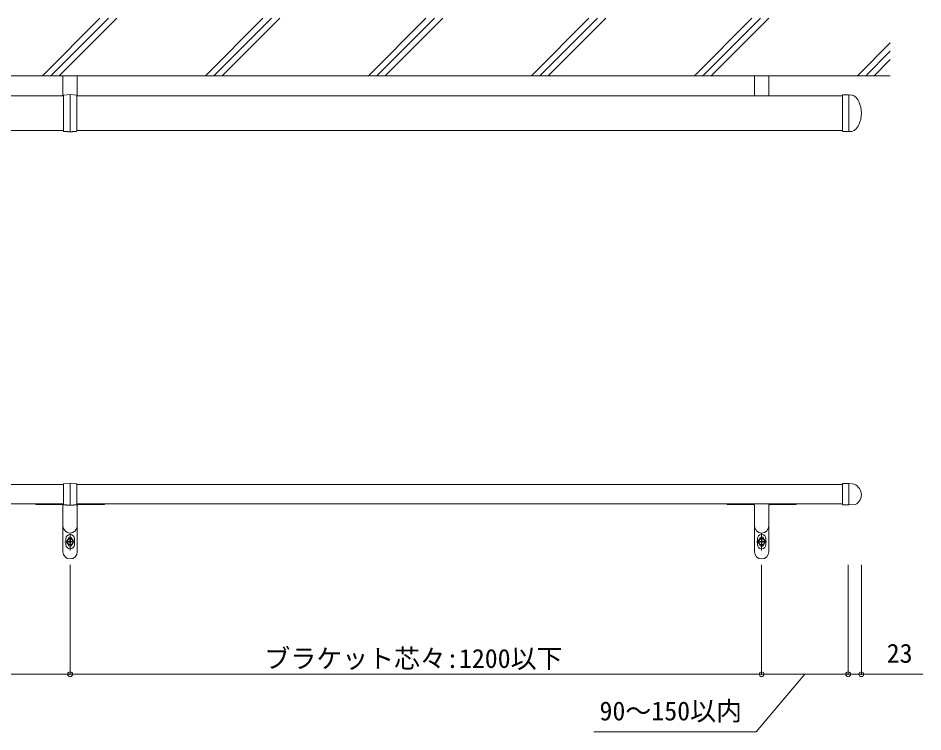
# Model space of a CAD drawing. Units: millimetres, scale not verified. Extents: x -3890 to 4140, y -2825 to 2898.
# Drawn here: x 247 to 1817, y -80 to 1158 of the extents above; entities that cross this region are included whole.
import ezdxf
from ezdxf.enums import TextEntityAlignment as Align

# ---------------------------------------------------------------- set-up
doc = ezdxf.new("R2010")
doc.units = ezdxf.units.MM
doc.header["$LTSCALE"] = 10
for name, color, linetype, lineweight in [('0-3_YKK_11', 4, 'Continuous', 9), ('0-4_YKK_12', 2, 'Continuous', 9), ('0-7_YSS_K', 6, 'Continuous', 9)]:
    doc.layers.add(name, color=color, linetype=linetype, lineweight=lineweight)
doc.styles.add('ＭＳ ゴシック', font='')
doc.styles.get('ＭＳ ゴシック').set_extended_font_data('MS Gothic')

msp = doc.modelspace()

# ---------------------------------------------------------------- linework, layer by layer
at = {"layer": '0-3_YKK_11'}
for p, q in [((289.25, 1057.92), (389.25, 1157.92)), ((303.75, 1057.92), (403.75, 1157.92)), ((318.25, 1057.92), (418.25, 1157.92)), ((572.1, 1057.92), (672.1, 1157.92)), ((586.6, 1057.92), (686.6, 1157.92)), ((601.1, 1057.92), (701.1, 1157.92)), ((854.94, 1057.92), (954.94, 1157.92)), ((869.44, 1057.92), (969.44, 1157.92)), ((883.94, 1057.92), (983.94, 1157.92)), ((1137.78, 1057.92), (1237.78, 1157.92)), ((1152.28, 1057.92), (1252.28, 1157.92)), ((1166.78, 1057.92), (1266.78, 1157.92)), ((1420.62, 1057.92), (1520.62, 1157.92)), ((1435.12, 1057.92), (1535.12, 1157.92)), ((1449.62, 1057.92), (1549.62, 1157.92)), ((1703.47, 1057.92), (1760.64, 1115.09)), ((1717.97, 1057.92), (1760.64, 1100.59)), ((1732.47, 1057.92), (1760.64, 1086.09)), ((-1085.86, 1057.92), (1760.64, 1057.92)), ((324.89, 1057.92), (324.89, 1022.92)), ((349.89, 1057.92), (349.89, 1022.92)), ((1524.89, 1057.92), (1524.89, 1022.92)), ((1549.89, 1057.92), (1549.89, 1022.92)), ((325.94, 1022.92), (-1002.56, 1022.92)), ((325.91, 961.89), (325.91, 1023.95)), ((337.41, 1025.22), (337.41, 960.62)), ((348.91, 1023.95), (348.91, 961.89)), ((348.94, 1022.92), (1677.44, 1022.92)), ((1677.44, 1024.17), (1677.44, 961.67)), ((1677.94, 1024.67), (1688.44, 1024.67)), ((1688.44, 961.17), (1688.44, 1024.67)), ((325.94, 962.92), (-1002.56, 962.92)), ((348.94, 962.92), (1677.44, 962.92)), ((1688.44, 961.17), (1677.94, 961.17)), ((325.91, 348.51), (-1002.59, 348.51)), ((325.91, 313.98), (325.91, 349.54)), ((337.41, 350.81), (337.41, 312.71)), ((348.91, 349.54), (348.91, 313.98)), ((348.91, 348.51), (1677.41, 348.51)), ((1677.41, 313.76), (1677.41, 349.76)), ((1688.41, 350.26), (1677.91, 350.26)), ((1694.71, 349.93), (1688.41, 350.26)), ((1688.41, 350.26), (1688.41, 313.26)), ((1688.41, 350.26), (1688.41, 313.26)), ((-1002.59, 315.01), (325.91, 315.01)), ((1677.41, 315.01), (348.91, 315.01)), ((323.91, 314.01), (278.41, 314.01)), ((324.91, 313.01), (324.91, 232.01)), ((349.91, 232.01), (349.91, 313.01)), ((396.41, 314.01), (350.91, 314.01)), ((1523.91, 314.01), (1478.41, 314.01)), ((1524.91, 313.01), (1524.91, 232.01)), ((1549.91, 232.01), (1549.91, 313.01)), ((1596.41, 314.01), (1550.91, 314.01)), ((1677.91, 313.26), (1688.41, 313.26)), ((1699.91, 313.86), (1688.41, 313.26)), ((329.91, 254.51), (329.91, 244.51)), ((337.41, 255.26), (332.41, 252.37)), ((332.41, 252.37), (332.41, 246.65)), ((334.16, 254.51), (334.16, 254.25)), ((336.91, 252.66), (336.91, 251.01)), ((337.91, 252.66), (336.91, 252.66)), ((337.41, 255.26), (342.41, 252.37)), ((337.91, 252.66), (337.91, 251.01)), ((340.66, 254.51), (340.66, 254.25)), ((342.41, 246.65), (342.41, 252.37)), ((344.91, 244.51), (344.91, 254.51)), ((1529.91, 254.51), (1529.91, 244.51)), ((1537.41, 255.26), (1532.41, 252.37)), ((1532.41, 252.37), (1532.41, 246.65)), ((1534.16, 254.51), (1534.16, 254.25)), ((1536.91, 252.66), (1536.91, 251.01)), ((1537.91, 252.66), (1536.91, 252.66)), ((1537.41, 255.26), (1542.41, 252.37)), ((1537.91, 252.66), (1537.91, 251.01)), ((1540.66, 254.51), (1540.66, 254.25)), ((1542.41, 246.65), (1542.41, 252.37)), ((1544.91, 244.51), (1544.91, 254.51)), ((337.41, 243.76), (332.41, 246.65)), ((334.16, 244.77), (334.16, 244.51)), ((334.26, 250.01), (335.91, 250.01)), ((334.26, 250.01), (334.26, 249.01)), ((334.26, 249.01), (335.91, 249.01)), ((336.91, 248.01), (336.91, 246.36)), ((336.91, 246.36), (337.91, 246.36)), ((337.41, 243.76), (342.41, 246.65)), ((337.91, 248.01), (337.91, 246.36)), ((338.91, 250.01), (340.56, 250.01)), ((338.91, 249.01), (340.56, 249.01)), ((340.56, 249.01), (340.56, 250.01)), ((340.66, 244.77), (340.66, 244.51)), ((1537.41, 243.76), (1532.41, 246.65)), ((1534.16, 244.77), (1534.16, 244.51)), ((1534.26, 250.01), (1535.91, 250.01)), ((1534.26, 250.01), (1534.26, 249.01)), ((1534.26, 249.01), (1535.91, 249.01)), ((1536.91, 248.01), (1536.91, 246.36)), ((1536.91, 246.36), (1537.91, 246.36)), ((1537.41, 243.76), (1542.41, 246.65)), ((1537.91, 248.01), (1537.91, 246.36)), ((1538.91, 250.01), (1540.56, 250.01)), ((1538.91, 249.01), (1540.56, 249.01)), ((1540.56, 249.01), (1540.56, 250.01)), ((1540.66, 244.77), (1540.66, 244.51))]:
    msp.add_line(p, q, dxfattribs=at)
for points in [[(348.45, 1024.45), (337.41, 1025.22), (326.38, 1024.45)], [(1693.87, 1024.39), (1688.44, 1024.67), (1688.44, 961.17), (1693.87, 961.46)], [(325.91, 961.84), (325.91, 961.85), (325.91, 961.86), (325.91, 961.87), (325.91, 961.87), (325.91, 961.88), (325.91, 961.89)], [(326.06, 961.53), (326.06, 961.54), (326.05, 961.55), (326.04, 961.55), (326.04, 961.56), (326.03, 961.57), (326.03, 961.57), (326.02, 961.58), (326.01, 961.59), (326.01, 961.6), (326, 961.6), (326, 961.61), (325.99, 961.62), (325.99, 961.62), (325.98, 961.63), (325.98, 961.64), (325.98, 961.65), (325.97, 961.66), (325.97, 961.66), (325.96, 961.67), (325.96, 961.68), (325.96, 961.69), (325.95, 961.69), (325.95, 961.7), (325.95, 961.71), (325.94, 961.72), (325.94, 961.73), (325.94, 961.74), (325.93, 961.74), (325.93, 961.75), (325.93, 961.76), (325.93, 961.77), (325.93, 961.78), (325.92, 961.79), (325.92, 961.8), (325.92, 961.8), (325.92, 961.81), (325.92, 961.82), (325.92, 961.83), (325.91, 961.84)], [(326.38, 961.39), (326.37, 961.39), (326.36, 961.39), (326.35, 961.4), (326.34, 961.4), (326.33, 961.4), (326.32, 961.4), (326.31, 961.4), (326.3, 961.4), (326.3, 961.41), (326.29, 961.41), (326.28, 961.41), (326.27, 961.41), (326.26, 961.41), (326.25, 961.42), (326.24, 961.42), (326.23, 961.42), (326.23, 961.43), (326.22, 961.43), (326.21, 961.43), (326.2, 961.44), (326.19, 961.44), (326.19, 961.45), (326.18, 961.45), (326.17, 961.45), (326.16, 961.46), (326.15, 961.46), (326.15, 961.47), (326.14, 961.47), (326.13, 961.48), (326.12, 961.48), (326.12, 961.49), (326.11, 961.49), (326.1, 961.5), (326.09, 961.5), (326.09, 961.51), (326.08, 961.52), (326.07, 961.52), (326.07, 961.53), (326.06, 961.53)], [(326.38, 961.39), (326.61, 961.38), (326.84, 961.36), (327.07, 961.34), (327.3, 961.33), (327.53, 961.31), (327.76, 961.3), (327.99, 961.28), (328.22, 961.26), (328.45, 961.25), (328.68, 961.23), (328.91, 961.22), (329.14, 961.2), (329.37, 961.18), (329.6, 961.17), (329.83, 961.15), (330.06, 961.14), (330.29, 961.12), (330.52, 961.1), (330.75, 961.09), (330.97, 961.07), (331.2, 961.05), (331.43, 961.04), (331.66, 961.02), (331.89, 961.01), (332.12, 960.99), (332.35, 960.97), (332.58, 960.96), (332.81, 960.94), (333.04, 960.93), (333.27, 960.91), (333.5, 960.89), (333.73, 960.88), (333.96, 960.86), (334.19, 960.85), (334.42, 960.83), (334.65, 960.81), (334.88, 960.8), (335.11, 960.78), (335.34, 960.77)], [(335.34, 960.77), (335.57, 960.75), (335.8, 960.73), (336.03, 960.72), (336.26, 960.7), (336.49, 960.69), (336.72, 960.67), (336.95, 960.65), (337.18, 960.64), (337.41, 960.62)], [(337.41, 960.62), (337.64, 960.64), (337.87, 960.65), (338.1, 960.67), (338.33, 960.69), (338.56, 960.7), (338.79, 960.72), (339.02, 960.73), (339.25, 960.75), (339.48, 960.77), (339.71, 960.78), (339.94, 960.8), (340.17, 960.81), (340.4, 960.83), (340.63, 960.85), (340.86, 960.86), (341.09, 960.88), (341.32, 960.89), (341.55, 960.91), (341.78, 960.93), (342.01, 960.94), (342.24, 960.96), (342.47, 960.97), (342.7, 960.99), (342.93, 961.01), (343.16, 961.02), (343.39, 961.04), (343.62, 961.05), (343.85, 961.07), (344.08, 961.09), (344.31, 961.1), (344.54, 961.12), (344.77, 961.14), (345, 961.15), (345.23, 961.17), (345.46, 961.18), (345.69, 961.2), (345.92, 961.22), (346.15, 961.23), (346.38, 961.25)], [(346.38, 961.25), (346.61, 961.26), (346.84, 961.28), (347.07, 961.3), (347.3, 961.31), (347.53, 961.33), (347.76, 961.34), (347.99, 961.36), (348.22, 961.38), (348.45, 961.39)], [(348.45, 961.39), (348.46, 961.39), (348.47, 961.39), (348.47, 961.4), (348.48, 961.4), (348.49, 961.4), (348.5, 961.4), (348.51, 961.4), (348.52, 961.4), (348.53, 961.41), (348.54, 961.41), (348.55, 961.41), (348.55, 961.41), (348.56, 961.41), (348.57, 961.42), (348.58, 961.42), (348.59, 961.42), (348.6, 961.43), (348.61, 961.43), (348.61, 961.43), (348.62, 961.44), (348.63, 961.44), (348.64, 961.45), (348.65, 961.45), (348.65, 961.45), (348.66, 961.46), (348.67, 961.46), (348.68, 961.47), (348.69, 961.47), (348.69, 961.48), (348.7, 961.48), (348.71, 961.49), (348.72, 961.49), (348.72, 961.5), (348.73, 961.5), (348.74, 961.51), (348.74, 961.52), (348.75, 961.52), (348.76, 961.53), (348.76, 961.53)], [(348.76, 961.53), (348.77, 961.54), (348.78, 961.55), (348.78, 961.55), (348.79, 961.56), (348.79, 961.57), (348.8, 961.57), (348.8, 961.58), (348.81, 961.59), (348.81, 961.6), (348.82, 961.6), (348.83, 961.61), (348.83, 961.62), (348.83, 961.62), (348.84, 961.63), (348.84, 961.64), (348.85, 961.65), (348.85, 961.66), (348.86, 961.66), (348.86, 961.67), (348.86, 961.68), (348.87, 961.69), (348.87, 961.69), (348.87, 961.7), (348.88, 961.71), (348.88, 961.72), (348.88, 961.73), (348.89, 961.74), (348.89, 961.74), (348.89, 961.75), (348.89, 961.76), (348.9, 961.77), (348.9, 961.78), (348.9, 961.79), (348.9, 961.8), (348.9, 961.8), (348.91, 961.81), (348.91, 961.82), (348.91, 961.83), (348.91, 961.84)], [(348.91, 961.84), (348.91, 961.85), (348.91, 961.86), (348.91, 961.87), (348.91, 961.87), (348.91, 961.88), (348.91, 961.89)], [(348.45, 350.04), (337.41, 350.81), (326.38, 350.04)], [(325.91, 313.93), (325.91, 313.94), (325.91, 313.95), (325.91, 313.95), (325.91, 313.96), (325.91, 313.97), (325.91, 313.98)], [(326.06, 313.62), (326.06, 313.63), (326.05, 313.64), (326.04, 313.64), (326.04, 313.65), (326.03, 313.66), (326.03, 313.66), (326.02, 313.67), (326.01, 313.68), (326.01, 313.68), (326, 313.69), (326, 313.7), (325.99, 313.71), (325.99, 313.71), (325.98, 313.72), (325.98, 313.73), (325.98, 313.74), (325.97, 313.74), (325.97, 313.75), (325.96, 313.76), (325.96, 313.77), (325.96, 313.78), (325.95, 313.78), (325.95, 313.79), (325.95, 313.8), (325.94, 313.81), (325.94, 313.82), (325.94, 313.83), (325.93, 313.83), (325.93, 313.84), (325.93, 313.85), (325.93, 313.86), (325.93, 313.87), (325.92, 313.88), (325.92, 313.89), (325.92, 313.89), (325.92, 313.9), (325.92, 313.91), (325.92, 313.92), (325.91, 313.93)], [(326.38, 313.48), (326.37, 313.48), (326.36, 313.48), (326.35, 313.48), (326.34, 313.49), (326.33, 313.49), (326.32, 313.49), (326.31, 313.49), (326.3, 313.49), (326.3, 313.49), (326.29, 313.5), (326.28, 313.5), (326.27, 313.5), (326.26, 313.5), (326.25, 313.51), (326.24, 313.51), (326.23, 313.51), (326.23, 313.52), (326.22, 313.52), (326.21, 313.52), (326.2, 313.53), (326.19, 313.53), (326.19, 313.54), (326.18, 313.54), (326.17, 313.54), (326.16, 313.55), (326.15, 313.55), (326.15, 313.56), (326.14, 313.56), (326.13, 313.57), (326.12, 313.57), (326.12, 313.58), (326.11, 313.58), (326.1, 313.59), (326.09, 313.59), (326.09, 313.6), (326.08, 313.61), (326.07, 313.61), (326.07, 313.62), (326.06, 313.62)], [(326.38, 313.48), (326.61, 313.47), (326.84, 313.45), (327.07, 313.43), (327.3, 313.42), (327.53, 313.4), (327.76, 313.39), (327.99, 313.37), (328.22, 313.35), (328.45, 313.34), (328.68, 313.32), (328.91, 313.31), (329.14, 313.29), (329.37, 313.27), (329.6, 313.26), (329.83, 313.24), (330.06, 313.22), (330.29, 313.21), (330.52, 313.19), (330.75, 313.18), (330.98, 313.16), (331.2, 313.14), (331.43, 313.13), (331.66, 313.11), (331.89, 313.1), (332.12, 313.08), (332.35, 313.06), (332.58, 313.05), (332.81, 313.03), (333.04, 313.02), (333.27, 313), (333.5, 312.98), (333.73, 312.97), (333.96, 312.95), (334.19, 312.94), (334.42, 312.92), (334.65, 312.9), (334.88, 312.89), (335.11, 312.87), (335.34, 312.86)], [(335.34, 312.86), (335.57, 312.84), (335.8, 312.82), (336.03, 312.81), (336.26, 312.79), (336.49, 312.77), (336.72, 312.76), (336.95, 312.74), (337.18, 312.73), (337.41, 312.71)], [(337.41, 312.71), (337.64, 312.73), (337.87, 312.74), (338.1, 312.76), (338.33, 312.77), (338.56, 312.79), (338.79, 312.81), (339.02, 312.82), (339.25, 312.84), (339.48, 312.86), (339.71, 312.87), (339.94, 312.89), (340.17, 312.9), (340.4, 312.92), (340.63, 312.94), (340.86, 312.95), (341.09, 312.97), (341.32, 312.98), (341.55, 313), (341.78, 313.02), (342.01, 313.03), (342.24, 313.05), (342.47, 313.06), (342.7, 313.08), (342.93, 313.1), (343.16, 313.11), (343.39, 313.13), (343.62, 313.14), (343.85, 313.16), (344.08, 313.18), (344.31, 313.19), (344.54, 313.21), (344.77, 313.22), (345, 313.24), (345.23, 313.26), (345.46, 313.27), (345.69, 313.29), (345.92, 313.31), (346.15, 313.32), (346.38, 313.34)], [(346.38, 313.34), (346.61, 313.35), (346.84, 313.37), (347.07, 313.39), (347.3, 313.4), (347.53, 313.42), (347.76, 313.43), (347.99, 313.45), (348.22, 313.47), (348.45, 313.48)], [(348.45, 313.48), (348.46, 313.48), (348.47, 313.48), (348.47, 313.48), (348.48, 313.49), (348.49, 313.49), (348.5, 313.49), (348.51, 313.49), (348.52, 313.49), (348.53, 313.49), (348.54, 313.5), (348.55, 313.5), (348.55, 313.5), (348.56, 313.5), (348.57, 313.51), (348.58, 313.51), (348.59, 313.51), (348.6, 313.52), (348.61, 313.52), (348.61, 313.52), (348.62, 313.53), (348.63, 313.53), (348.64, 313.54), (348.65, 313.54), (348.65, 313.54), (348.66, 313.55), (348.67, 313.55), (348.68, 313.56), (348.69, 313.56), (348.69, 313.57), (348.7, 313.57), (348.71, 313.58), (348.72, 313.58), (348.72, 313.59), (348.73, 313.59), (348.74, 313.6), (348.74, 313.61), (348.75, 313.61), (348.76, 313.62), (348.76, 313.62)], [(348.76, 313.62), (348.77, 313.63), (348.78, 313.64), (348.78, 313.64), (348.79, 313.65), (348.79, 313.66), (348.8, 313.66), (348.8, 313.67), (348.81, 313.68), (348.81, 313.68), (348.82, 313.69), (348.83, 313.7), (348.83, 313.71), (348.83, 313.71), (348.84, 313.72), (348.84, 313.73), (348.85, 313.74), (348.85, 313.74), (348.86, 313.75), (348.86, 313.76), (348.86, 313.77), (348.87, 313.78), (348.87, 313.78), (348.87, 313.79), (348.88, 313.8), (348.88, 313.81), (348.88, 313.82), (348.89, 313.83), (348.89, 313.83), (348.89, 313.84), (348.89, 313.85), (348.9, 313.86), (348.9, 313.87), (348.9, 313.88), (348.9, 313.89), (348.9, 313.89), (348.91, 313.9), (348.91, 313.91), (348.91, 313.92), (348.91, 313.93)], [(348.91, 313.93), (348.91, 313.94), (348.91, 313.95), (348.91, 313.95), (348.91, 313.96), (348.91, 313.97), (348.91, 313.98)], [(1677.42, 313.7), (1677.41, 313.71), (1677.41, 313.72), (1677.41, 313.73), (1677.41, 313.74), (1677.41, 313.75), (1677.41, 313.76)], [(1677.58, 313.39), (1677.57, 313.39), (1677.56, 313.4), (1677.56, 313.41), (1677.55, 313.41), (1677.55, 313.42), (1677.54, 313.43), (1677.53, 313.43), (1677.53, 313.44), (1677.52, 313.45), (1677.52, 313.46), (1677.51, 313.46), (1677.5, 313.47), (1677.5, 313.48), (1677.49, 313.49), (1677.49, 313.49), (1677.48, 313.5), (1677.48, 313.51), (1677.47, 313.52), (1677.47, 313.53), (1677.47, 313.54), (1677.46, 313.54), (1677.46, 313.55), (1677.45, 313.56), (1677.45, 313.57), (1677.45, 313.58), (1677.44, 313.59), (1677.44, 313.6), (1677.44, 313.6), (1677.43, 313.61), (1677.43, 313.62), (1677.43, 313.63), (1677.43, 313.64), (1677.42, 313.65), (1677.42, 313.66), (1677.42, 313.67), (1677.42, 313.68), (1677.42, 313.69), (1677.42, 313.7), (1677.42, 313.7)], [(1677.91, 313.26), (1677.9, 313.26), (1677.89, 313.26), (1677.88, 313.26), (1677.87, 313.26), (1677.86, 313.26), (1677.86, 313.26), (1677.85, 313.26), (1677.84, 313.27), (1677.83, 313.27), (1677.82, 313.27), (1677.81, 313.27), (1677.8, 313.27), (1677.79, 313.28), (1677.78, 313.28), (1677.77, 313.28), (1677.76, 313.28), (1677.75, 313.29), (1677.75, 313.29), (1677.74, 313.29), (1677.73, 313.3), (1677.72, 313.3), (1677.71, 313.3), (1677.7, 313.31), (1677.69, 313.31), (1677.69, 313.31), (1677.68, 313.32), (1677.67, 313.32), (1677.66, 313.33), (1677.65, 313.33), (1677.65, 313.34), (1677.64, 313.34), (1677.63, 313.35), (1677.62, 313.35), (1677.61, 313.36), (1677.61, 313.36), (1677.6, 313.37), (1677.59, 313.38), (1677.59, 313.38), (1677.58, 313.39)]]:
    msp.add_lwpolyline(points, dxfattribs=at)
for centre, radius in [((337.41, 249.51), 5.75), ((337.41, 249.51), 5), ((1537.41, 249.51), 5.75), ((1537.41, 249.51), 5)]:
    msp.add_circle(centre, radius, dxfattribs=at)
for centre, radius, start, end in [((326.41, 1023.95), 0.5, 94, 180), ((348.41, 1023.95), 0.5, 0, 86), ((1677.94, 1024.17), 0.5, 90, 180), ((1691.19, 1011.92), 12.75, 52.38038, 77.8738), ((1684.47, 1003.21), 23.75, 24.29812, 52.38038), ((1661.69, 992.92), 48.75, 335.70188, 24.29812), ((1677.94, 961.67), 0.5, 180, 270), ((1691.19, 973.92), 12.75, 282.1262, 307.61962), ((1684.47, 982.63), 23.75, 307.61962, 335.70188), ((326.41, 349.54), 0.5, 94, 180), ((348.41, 349.54), 0.5, 0, 86), ((1677.91, 349.76), 0.5, 90, 180), ((1691.16, 331.01), 19.25, 297.02925, 79.37294), ((278.41, 315.01), 1, 180, 270), ((396.41, 315.01), 1, 270, 0), ((1478.41, 315.01), 1, 180, 270), ((1596.41, 315.01), 1, 270, 0), ((323.91, 313.01), 1, 0, 90), ((350.91, 313.01), 1, 90, 180), ((1523.91, 313.01), 1, 0, 90), ((1550.91, 313.01), 1, 90, 180), ((337.41, 277.01), 12.5, 180, 0), ((1537.41, 277.01), 12.5, 180, 0), ((337.41, 254.51), 7.5, 0, 180), ((337.41, 254.51), 3.25, 0, 180), ((1537.41, 254.51), 7.5, 0, 180), ((1537.41, 254.51), 3.25, 0, 180), ((337.41, 244.51), 7.5, 180, 0), ((337.41, 244.51), 3.25, 180, 0), ((335.91, 251.01), 1, 270, 0), ((335.91, 248.01), 1, 0, 90), ((338.91, 251.01), 1, 180, 270), ((338.91, 248.01), 1, 90, 180), ((1537.41, 244.51), 7.5, 180, 0), ((1537.41, 244.51), 3.25, 180, 0), ((1535.91, 251.01), 1, 270, 0), ((1535.91, 248.01), 1, 0, 90), ((1538.91, 251.01), 1, 180, 270), ((1538.91, 248.01), 1, 90, 180), ((337.41, 232.01), 12.5, 180, 0), ((1537.41, 232.01), 12.5, 180, 0)]:
    msp.add_arc(centre, radius, start, end, dxfattribs=at)
at = {"layer": '0-4_YKK_12'}
for p, q in [((337.41, 264.51), (337.41, 234.06)), ((1537.41, 264.51), (1537.41, 234.06)), ((328.51, 249.51), (345.64, 249.51)), ((1528.51, 249.51), (1545.64, 249.51))]:
    msp.add_line(p, q, dxfattribs=at)
at = {"layer": '0-7_YSS_K'}
for p, q in [((337.41, 209.51), (337.41, 18.51)), ((337.41, 209.51), (337.41, 18.51)), ((1537.41, 209.51), (1537.41, 18.51)), ((1537.41, 209.51), (1537.41, 18.51)), ((1687.41, 209.51), (1687.41, 18.51)), ((1687.41, 209.51), (1687.41, 18.51)), ((1710.41, 209.51), (1710.41, 18.51)), ((-862.59, 19.51), (337.41, 19.51)), ((337.41, 19.51), (1537.41, 19.51)), ((1537.41, 19.51), (1687.41, 19.51))]:
    msp.add_line(p, q, dxfattribs=at)
for points in [[(1612.41, 19.51), (1527.65, -80.49), (1246.05, -80.49)], [(1687.41, 19.51), (1710.41, 19.51), (1817.21, 19.51)]]:
    msp.add_lwpolyline(points, dxfattribs=at)
for centre in [(337.41, 19.51), (337.41, 19.51), (1537.41, 19.51), (1537.41, 19.51), (1687.41, 19.51), (1687.41, 19.51), (1710.41, 19.51)]:
    msp.add_circle(centre, 4.25, dxfattribs=at)

# ---------------------------------------------------------------- texts
at = {"layer": '0-7_YSS_K', "style": 'ＭＳ ゴシック'}
for s, p in [('ブラケット芯々:1200以下', (674.61, 20.51)), ('23', (1754.41, 29.51)), ('90～150以内', (1256.05, -70.49))]:
    msp.add_text(s, height=32.99, dxfattribs=at).set_placement(p, align=Align.BOTTOM_LEFT)

doc.saveas('drawing.dxf')
